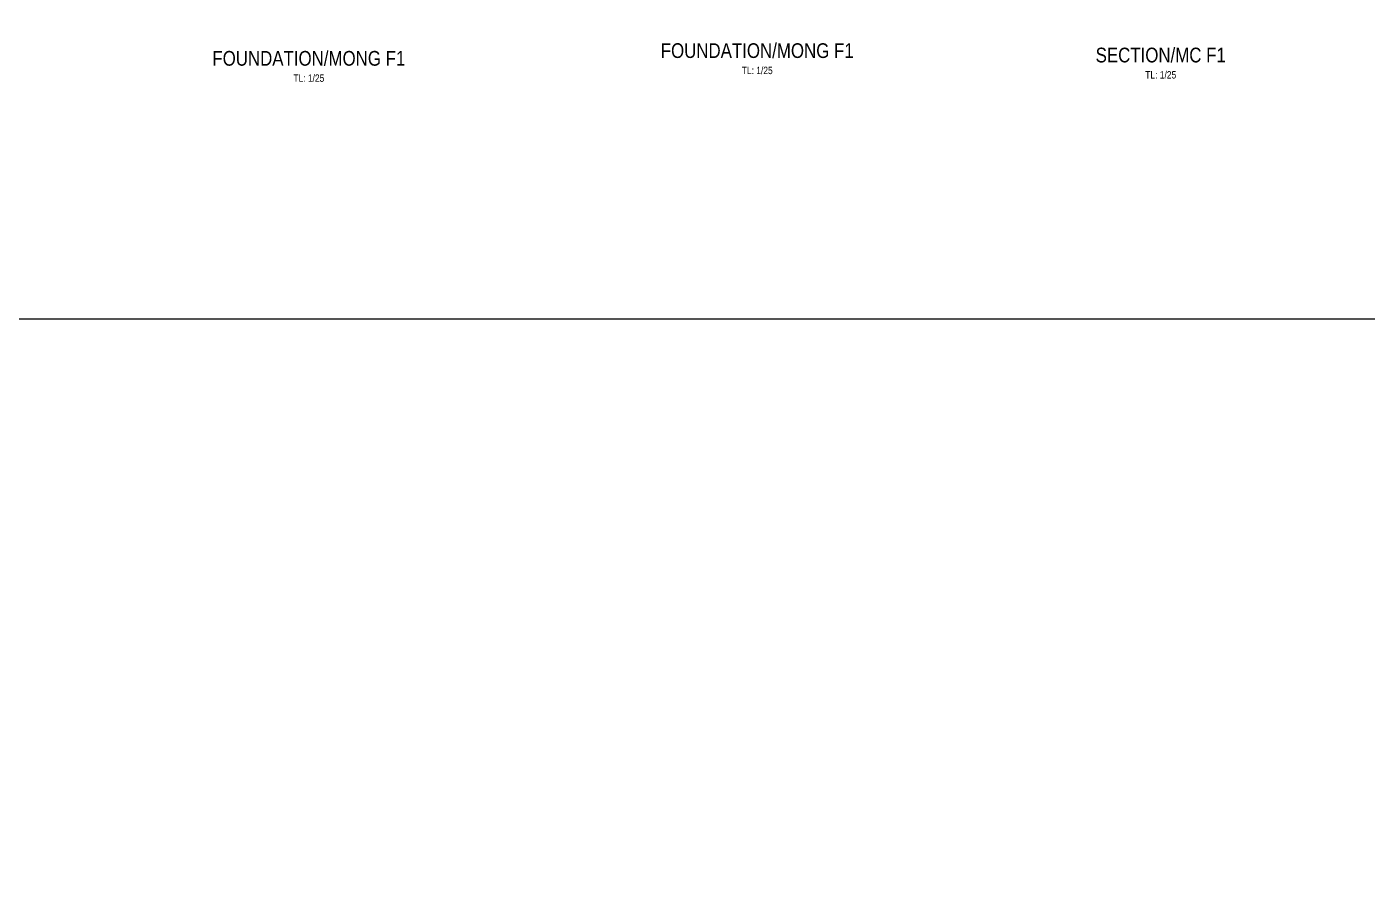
# Model space of a CAD drawing. Header units: millimetres. Extents: x -360107 to 123116000, y -52137 to 86044500.
# Drawn here: x -295127 to -283743, y 136836 to 144107 of the extents above; entities that cross this region are included whole.
import ezdxf
from ezdxf.enums import TextEntityAlignment as Align

# ---------------------------------------------------------------- set-up
doc = ezdxf.new("R2010")
doc.units = ezdxf.units.MM
doc.header["$LTSCALE"] = 100
doc.header["$MEASUREMENT"] = 0
doc.layers.add('10-GB-Text', color=4, linetype='Continuous')
doc.layers.add('12-GB-Ky Hieu', color=232, linetype='Continuous', lineweight=13)
doc.styles.add('kata_text', font='VNI-Helve-Condense.TTF')

# ---------------------------------------------------------------- blocks, each defined once
blk = doc.blocks.new('kata_block_TD')
at = {"color": 3, "lineweight": 25, "style": 'kata_text'}
blk.add_attdef('SSCALE', text='', height=2.5, dxfattribs=at).set_placement((0, -5), align=Align.CENTER)
at = {"layer": '10-GB-Text', "color": 4, "linetype": 'ByBlock', "lineweight": -2, "style": 'kata_text'}
for tag, p in [('SECTDET2', (0, 8.97)), ('SECTDET1', (0, 0.47))]:
    blk.add_attdef(tag, text='', height=5, dxfattribs=at).set_placement(p, align=Align.CENTER)

msp = doc.modelspace()

# ---------------------------------------------------------------- linework, layer by layer
at = {"layer": '12-GB-Ky Hieu'}
msp.add_lwpolyline([(-297468, 149463.6), (-211650, 149463.6), (-211650, 141624.2), (-297468, 141624.2)], close=True, dxfattribs=at)
msp.add_lwpolyline([(-211716.2, 86926.9), (-211716.2, 141624.2), (-357957.5, 141624.2), (-357957.5, 86926.9)], dxfattribs=at)

# ---------------------------------------------------------------- block references
ref = msp.add_blockref('kata_block_TD', (-292731.5, 143765.5), dxfattribs=dict(xscale=25, yscale=25, zscale=25))
ref.add_attrib('SECTDET1', 'FOUNDATION/MONG F1', dxfattribs={"layer": '10-GB-Text', "color": 4, "linetype": 'ByBlock', "lineweight": -2, "height": 125, "style": 'kata_text'}).set_placement((-292731.5, 143777.3), align=Align.CENTER)
ref.add_attrib('SSCALE', 'TL: 1/25', dxfattribs={"color": 3, "lineweight": 25, "height": 62.5, "style": 'kata_text'}).set_placement((-292731.5, 143640.5), align=Align.CENTER)
ref = msp.add_blockref('kata_block_TD', (-288923.5, 143831), dxfattribs=dict(xscale=25, yscale=25, zscale=25))
ref.add_attrib('SECTDET1', 'FOUNDATION/MONG F1', dxfattribs={"layer": '10-GB-Text', "color": 4, "linetype": 'ByBlock', "lineweight": -2, "height": 125, "style": 'kata_text'}).set_placement((-288923.5, 143842.8), align=Align.CENTER)
ref.add_attrib('SSCALE', 'TL: 1/25', dxfattribs={"color": 3, "lineweight": 25, "height": 62.5, "style": 'kata_text'}).set_placement((-288923.5, 143706), align=Align.CENTER)
ref = msp.add_blockref('kata_block_TD', (-285496.5, 143793.5), dxfattribs=dict(xscale=25, yscale=25, zscale=25))
ref.add_attrib('SECTDET1', 'SECTION/MC F1', dxfattribs={"layer": '10-GB-Text', "color": 4, "linetype": 'ByBlock', "lineweight": -2, "height": 125, "style": 'kata_text'}).set_placement((-285496.5, 143805.3), align=Align.CENTER)
ref.add_attrib('SSCALE', 'TL: 1/25', dxfattribs={"color": 3, "lineweight": 25, "height": 62.5, "style": 'kata_text'}).set_placement((-285496.5, 143668.5), align=Align.CENTER)

doc.saveas('drawing.dxf')
